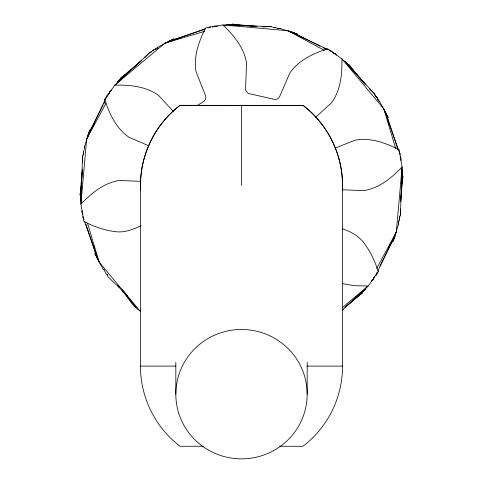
<?xml version="1.0" encoding="UTF-8"?>
<svg xmlns="http://www.w3.org/2000/svg" width="483" height="483" viewBox="0 0 483 483"><rect width="100%" height="100%" fill="white"/><g stroke="black" fill="none" stroke-linecap="round" stroke-linejoin="round"><path stroke-width="0.72" d="M241.5 185.508L241.536 105.348M83.462 153.648L83.487 151.39L84.398 149.332M398.608 221.775L399.519 219.717L399.532 218.213M83.408 153.914L82.557 156.003L80.903 204.134L83.855 221.377C93.376 226.316 103.567 230.168 114.266 231.484C123.714 233.192 132.614 229.648 141.006 225.718M399.592 217.193L400.443 215.104L402.098 166.973L399.151 149.736C385.766 142.98 370.401 137.257 355.204 140.142L335.039 148.148M82.732 214.295L82.038 212.146L82.092 210.648M84.483 148.311L84.543 146.814L89.651 130.084L91.275 129.474M391.725 241.639L393.349 241.029L398.457 224.299L398.511 222.796M400.908 160.465L400.962 158.961L400.268 156.818M81.289 202.335L80.432 199.455L82.339 169.418M83.245 155.146L83.487 151.39M399.519 219.717L399.755 215.961M400.661 201.695L402.568 171.652L401.711 168.772M105.65 98.87L86.68 139.001L80.903 204.134C91.287 193.315 103.881 182.816 119.168 180.491L140.849 181.336M377.99 270.878L396.32 232.106L402.098 166.973C391.719 177.792 379.125 188.298 363.832 190.616L342.157 189.771M80.872 197.668L80.093 194.764L82.321 170.789M84.404 148.311L84.543 146.814M398.457 224.299L398.801 220.55M400.679 200.324L402.907 176.343L402.128 173.439M80.432 199.455L81.844 187.513M87.834 136.761L88.099 134.522L103.114 105.01M379.886 266.097L394.901 236.585L395.166 234.352M401.162 183.594L402.568 171.652M80.093 194.764L81.85 182.87M89.319 132.312L89.651 130.084M393.349 241.029L393.79 238.053M401.15 188.243L401.367 186.752M401.584 185.267L402.907 176.343M103.851 103.815L104.702 101.726M106.411 97.554L107.262 95.465L108.331 94.414M376.879 272.859L375.738 275.642L377.03 272.919M109.025 93.66L109.937 91.601L111.591 90.067M371.409 281.04L373.063 279.512L374.277 276.759M104.654 270.8L103.121 269.146L94.897 253.702L95.38 252.651M387.62 118.462L388.103 117.405L379.88 101.967L377.96 99.649M106.296 97.506L107.262 95.465M108.228 94.952L109.937 91.601M373.063 279.512L374.428 276.825M86.68 139.001L105.982 103.308M116.349 84.133L117.78 81.488L141.495 60.604M344.892 307.52L365.22 289.619L366.651 286.974M376.662 268.463L396.32 232.106M88.099 134.522L94.499 123.467M119.349 80.54L120.859 77.938L140.541 61.595M345.351 307.11L362.141 293.175L363.651 290.573M388.501 247.646L394.901 236.585M148.909 145.866L128.991 137.263C116.204 128.563 109.387 113.65 104.696 99.407L114.803 85.135L150.008 52.267L151.39 51.687M342.338 228.803C350.676 231.653 358.73 235.662 363.947 243.046C370.588 251.54 375.068 261.472 378.304 271.7L368.197 285.978L342.344 310.11M104.696 99.407L106.26 97.783M144.797 57.688L150.008 52.267M376.74 273.324L378.304 271.7M152.851 50.715L153.92 49.664L157.428 48.312M155.707 49.218L157.911 47.177L173.349 38.954L174.405 39.431M315.653 117.363L331.586 102.631C340.75 90.176 342.236 73.845 341.922 58.86L327.649 48.753C313.407 53.438 298.494 60.26 289.794 73.042L279.705 96.395A5.078 5.078 0 0 1 273.04 99.063L250.429 93.925A5.078 5.078 0 0 1 245.569 88.637L246.565 63.219C244.241 47.932 233.742 35.337 222.923 24.959L205.68 27.905C198.924 41.29 193.206 56.656 196.092 71.846L205.474 95.495A5.078 5.078 0 0 1 202.643 102.094L197.124 105.566M150.533 52.647L153.92 49.664M342.067 310.008L343.196 309.011M205.323 28.708L164.945 43.162L114.803 85.135C129.794 84.821 146.126 86.3 158.581 95.471L173.82 111.947M342.266 307.683L368.197 285.978L354.105 285.695L342.109 283.563M155.592 49.097L157.911 47.177M117.78 81.488L126.039 74.974M166.756 42.86L169.116 40.995L204.176 29.584M355.192 297.528L365.22 289.619M120.859 77.938L129.909 71.212M171.537 40.3L173.349 38.954M353.091 299.895L362.141 293.175M203.355 29.843L205.432 28.968M208.203 27.803L210.28 26.927L208.155 27.694M212.804 26.903L214.905 26.088L217.911 26.203M212.761 26.788L214.905 26.088M164.945 43.162L204.557 31.353M224.722 25.345L227.602 24.488L256.89 26.348M169.116 40.995L181.463 37.704M229.389 24.923L232.293 24.15L255.519 26.305M262.788 26.776L271.054 26.613L272.442 27.181M279.76 446.262L303.01 446.262A101.044 101.044 0 0 0 342.544 366.096L342.544 185.557A101.044 101.044 0 0 0 303.046 105.372L180.026 105.324A101.044 101.044 0 0 0 140.456 185.466L140.456 366.096L175.897 366.096M307.103 366.096L342.544 366.096M203.246 446.262L179.99 446.262A101.044 101.044 0 0 1 140.456 366.096M273.408 27.519L275.66 27.537L278.413 28.757M271.054 26.613L222.923 24.959L288.049 30.731L327.51 49.387M277.991 28.515L280.243 28.6L296.973 33.701L297.377 34.788M262.142 26.68L264.4 26.825M273.408 27.392L275.66 27.537M277.997 28.388L280.243 28.6M227.602 24.488L238.795 25.81M289.546 31.8L292.535 32.156L320.03 46.145M232.293 24.15L243.444 25.798M294.002 33.267L296.973 33.701M103.121 269.146L104.262 269.333M325.325 48.759L327.414 49.61M329.503 50.461L331.592 51.313L332.642 52.387M333.391 53.082L335.456 53.993L336.476 55.092M328.869 50.027L331.592 51.313M323.381 47.847L324.727 48.529M332.775 52.629L335.456 53.993M288.049 30.731L324.413 50.395M342.918 60.405L345.562 61.836L365.951 84.984M140.082 310.708L137.438 309.277L122.078 289.8M292.535 32.156L301.64 37.426M347.168 63.78L349.118 64.915L364.979 84.018M136.484 307.701L133.882 306.198L121.336 289.305M369.368 88.854L374.784 94.058L375.369 95.447M127.723 295.795L108.216 277.049L107.051 274.278M375.285 95.827L377.392 97.977L378.201 100.078M107.715 275.28L105.608 273.13L104.799 271.029M117.719 285.471L119.301 287.077M122.459 290.295L125.091 292.976M374.784 94.058L341.922 58.86L383.894 108.995L400.123 154.337L399.254 152.254M377.839 99.758L379.88 101.967M374.41 94.59L377.392 97.977M84.652 221.733L99.112 262.112L140.595 311.674M345.562 61.836L351.618 69.504M384.196 110.812L386.056 113.167L397.938 149.658M85.992 224.311L96.944 257.94L98.804 260.301M349.118 64.915L355.391 73.362M386.756 115.594L388.103 117.405M94.897 253.702L96.691 256.117M397.213 147.406L398.089 149.482M83.752 218.853L82.877 216.776L83.891 219.608M400.153 156.86L400.962 158.961M82.038 212.146L82.847 214.253M383.894 108.995L395.698 148.607M87.52 223.218L99.112 262.112M386.056 113.167L389.153 124.789M93.847 246.318L96.944 257.94M400.322 209.091L400.443 215.104M82.557 156.003L82.678 162.016M307.176 362.316L307.176 394.17A65.676 64.68 0 0 1 208.662 450.186A65.676 64.68 0 0 1 208.662 338.154A65.676 64.68 0 0 1 307.176 394.17M175.824 362.316L175.824 394.17M140.589 190.694A101.044 101.044 0 0 1 179.99 105.391L303.01 105.391A101.044 101.044 0 0 1 342.411 190.694"/></g></svg>
